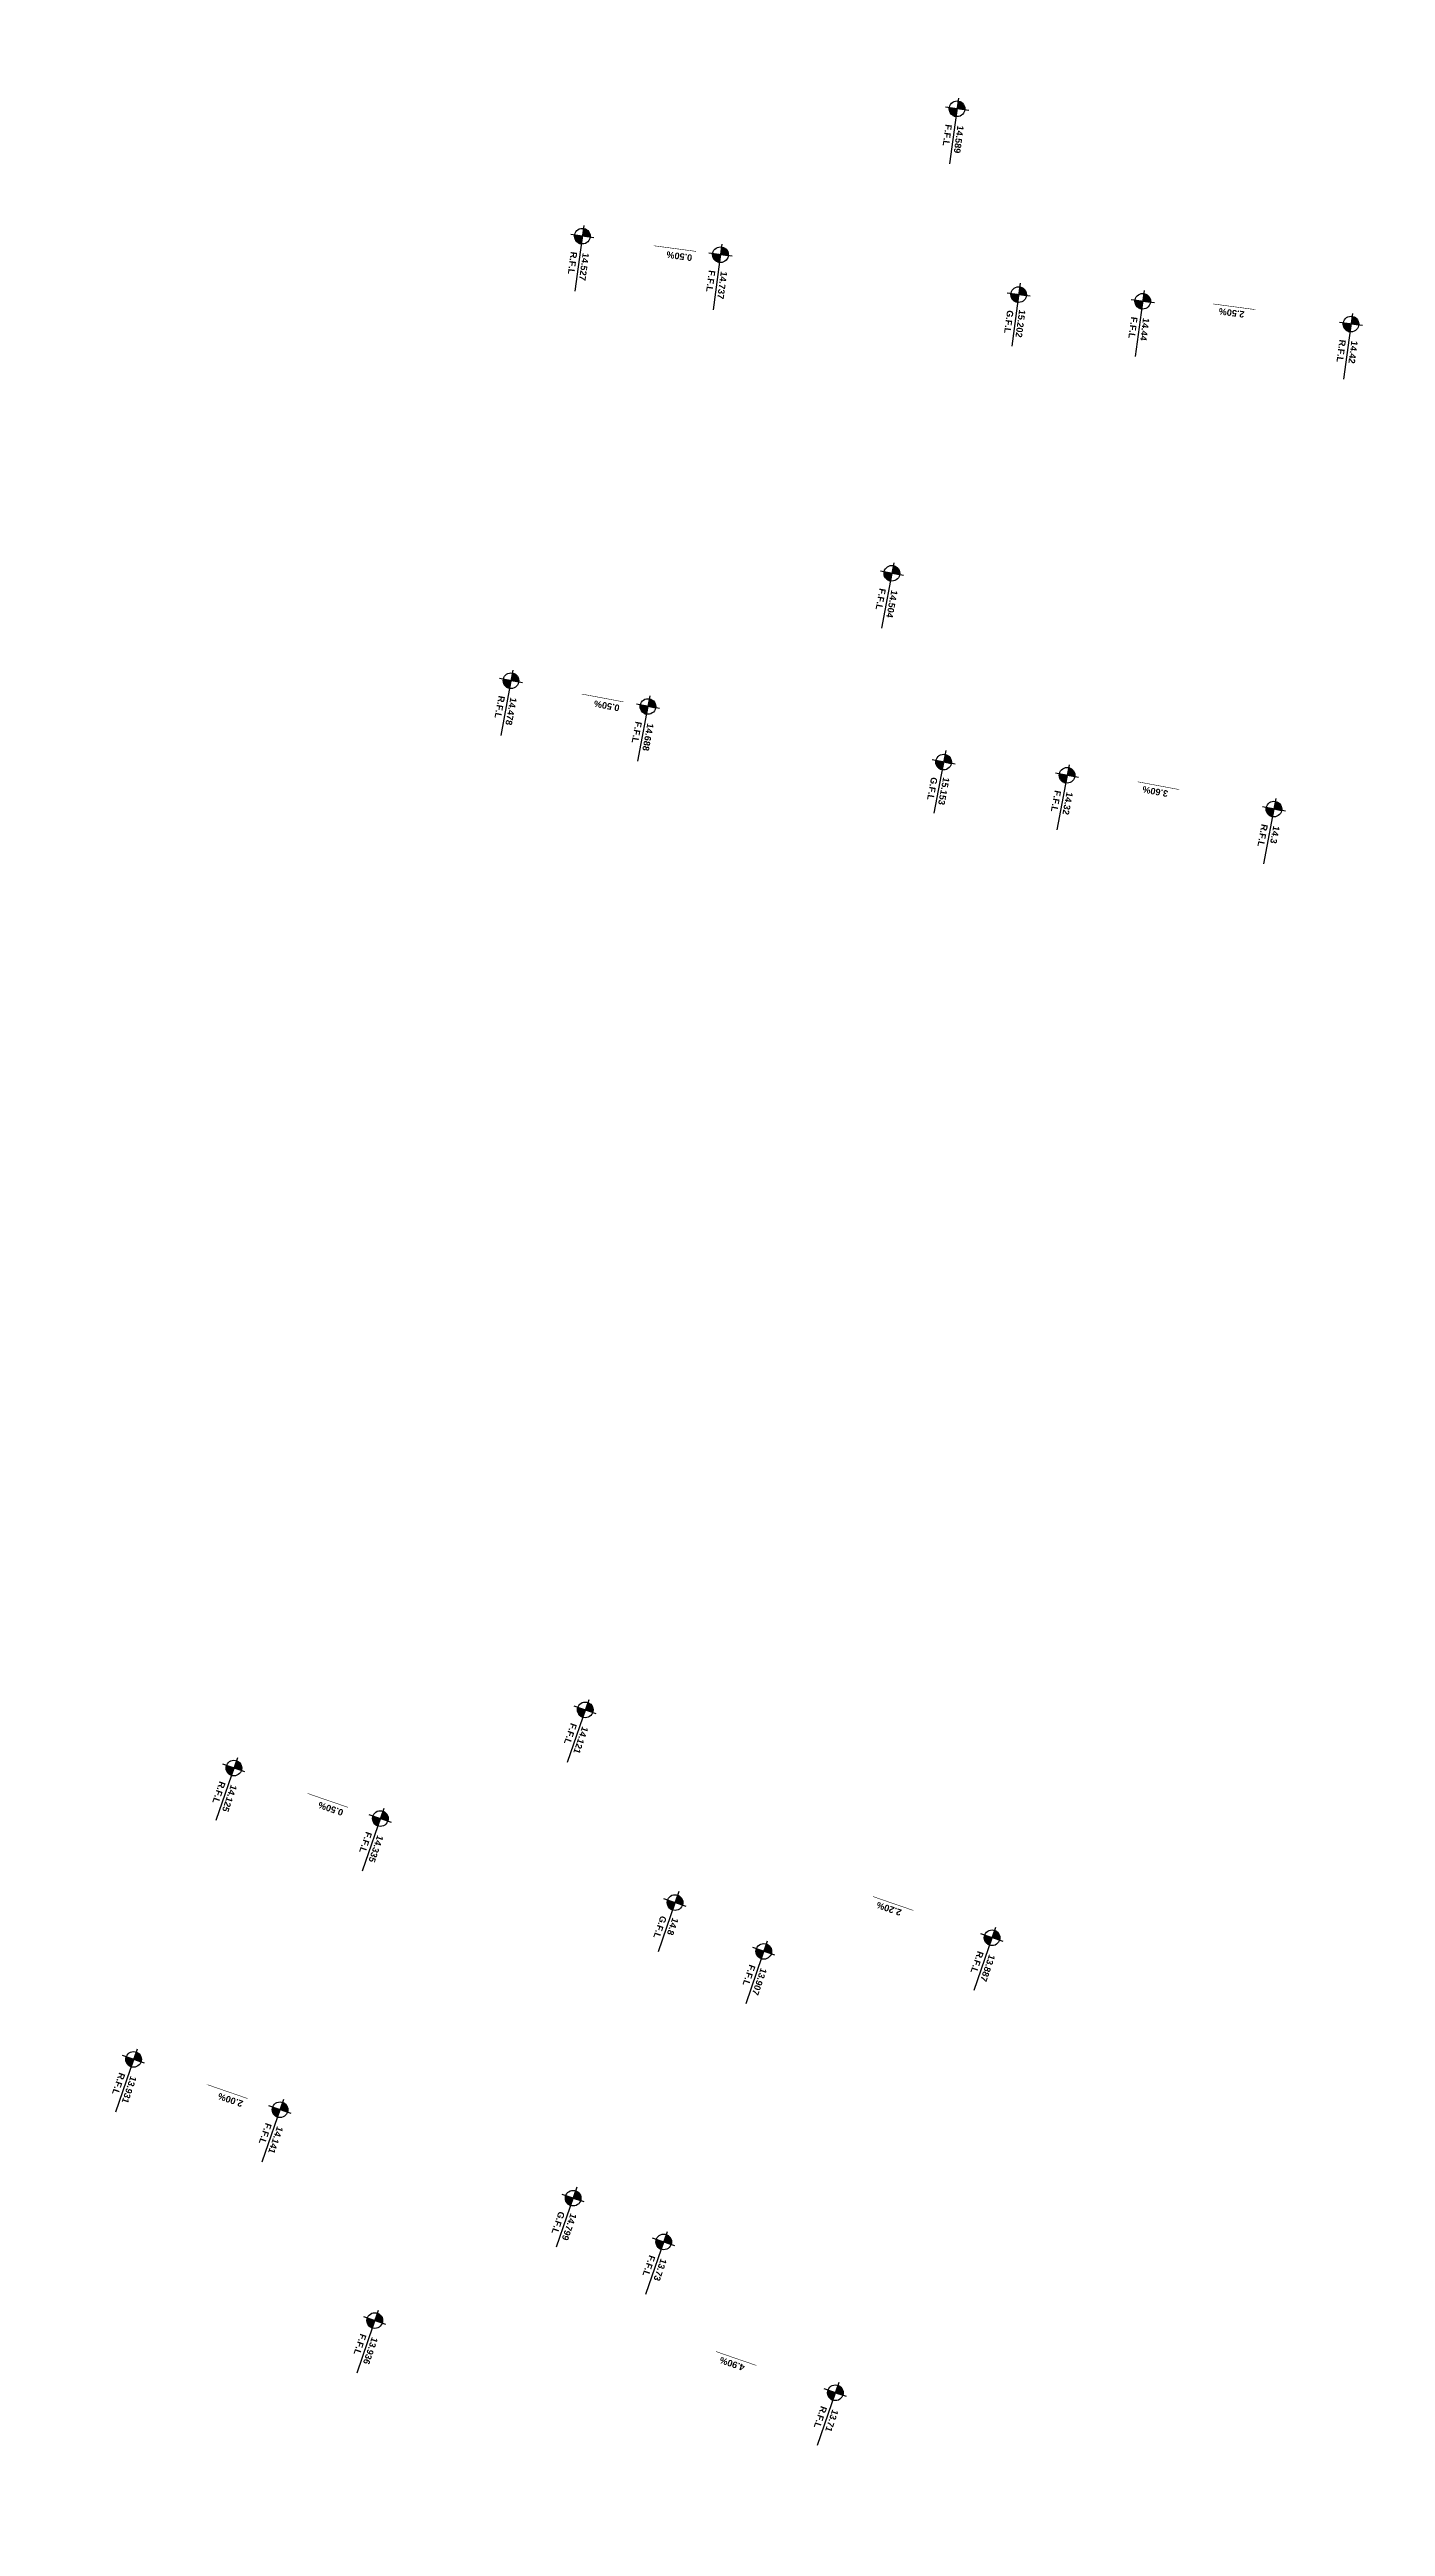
# Model space of a CAD drawing. Extents: x 406735 to 407516, y 2905844 to 2906372.
# Drawn here: x 407462.8 to 407514, y 2905843.6 to 2905938.7 of the extents above; entities that cross this region are included whole.
import ezdxf
from ezdxf.enums import TextEntityAlignment as Align

# ---------------------------------------------------------------- set-up
doc = ezdxf.new("R2010")
doc.units = 0
doc.layers.add('L-ANNO-TEXT', color=50, linetype='Continuous')
doc.styles.add('DIM-2_$0$DIM&GRADING 44$0$EN-SB', font='swissb.ttf')
pattern_1 = [(270, (-0.57348, 30.390276), (0.01875, -2e-18), [])]
pattern_2 = [(270, (-0.379531, 22.35), (0.01875, -2e-18), [])]
pattern_3 = [(270, (4e-10, 6.05), (0.01875, -2e-18), [])]
pattern_4 = [(270, (0.000103, 0.700835), (0.01875, -2e-18), [])]
pattern_5 = [(270, (0, 17.596942), (0.01875, -2e-18), [])]
pattern_6 = [(270, (-6.754531, 14.306078), (0.01875, -2e-18), [])]
pattern_7 = [(270, (-3.31968, 29.894354), (0.01875, -2e-18), [])]
pattern_8 = [(270, (0.026651, 21.780626), (0.01875, -2e-18), [])]
pattern_9 = [(270, (-1e-10, 6.205626), (0.01875, -2e-18), [])]
pattern_10 = [(270, (-1e-10, 0.259592), (0.01875, -2e-18), [])]
pattern_11 = [(270, (-0.635805, 17.94926), (0.01875, -2e-18), [])]
pattern_12 = [(270, (-6.5045, 12.280626), (0.01875, -2e-18), [])]
pattern_13 = [(270, (-0.57348, 30.390276), (0.01875, -2e-18), [])]
pattern_14 = [(270, (-0.380148, 22.35), (0.01875, -2e-18), [])]
pattern_15 = [(270, (-9e-06, 6.05), (0.01875, -2e-18), [])]
pattern_16 = [(270, (-0.000674, 0.701704), (0.01875, -2e-18), [])]
pattern_17 = [(270, (3.32916, 29.89706), (0.01875, -2e-18), [])]
pattern_18 = [(270, (6e-11, 21.780626), (0.01875, -2e-18), [])]
pattern_19 = [(270, (2e-10, 6.205626), (0.01875, -2e-18), [])]
pattern_20 = [(270, (0.005725, 0.261545), (0.01875, -2e-18), [])]
pattern_21 = [(270, (-0.455315, 17.94926), (0.01875, -2e-18), [])]
pattern_22 = [(270, (6.464685, 12.280626), (0.01875, -2e-18), [])]

# ---------------------------------------------------------------- blocks, each defined once
blk = doc.blocks.new('*U68')
h = blk.add_hatch()
h.set_pattern_fill('ANSI31', color=256, scale=0.15, angle=225, style=0)
h.set_pattern_definition(pattern_1)
edge = h.paths.add_edge_path()
edge.add_line((-0.873, 30.39), (-0.573, 30.39))
edge.add_line((-0.573, 30.39), (-0.573, 30.69))
edge.add_ellipse((-0.573, 30.39), major_axis=(-0.212, -0.212), ratio=1, start_angle=225, end_angle=315)
h = blk.add_hatch()
h.set_pattern_fill('ANSI31', color=256, scale=0.15, angle=225, style=0)
h.set_pattern_definition(pattern_1)
edge = h.paths.add_edge_path()
edge.add_ellipse((-0.573, 30.39), major_axis=(-0.212, -0.212), ratio=1, start_angle=45, end_angle=135)
edge.add_line((-0.273, 30.39), (-0.573, 30.39))
edge.add_line((-0.573, 30.39), (-0.573, 30.09))
h = blk.add_hatch()
h.set_pattern_fill('ANSI31', color=256, scale=0.15, angle=225, style=0)
h.set_pattern_definition(pattern_2)
edge = h.paths.add_edge_path()
edge.add_line((-0.68, 22.35), (-0.38, 22.35))
edge.add_line((-0.38, 22.35), (-0.38, 22.65))
edge.add_ellipse((-0.38, 22.35), major_axis=(-0.212, -0.212), ratio=1, start_angle=225, end_angle=315)
h = blk.add_hatch()
h.set_pattern_fill('ANSI31', color=256, scale=0.15, angle=225, style=0)
h.set_pattern_definition(pattern_2)
edge = h.paths.add_edge_path()
edge.add_ellipse((-0.38, 22.35), major_axis=(-0.212, -0.212), ratio=1, start_angle=45, end_angle=135)
edge.add_line((-0.08, 22.35), (-0.38, 22.35))
edge.add_line((-0.38, 22.35), (-0.38, 22.05))
h = blk.add_hatch()
h.set_pattern_fill('ANSI31', color=256, scale=0.15, angle=225, style=0)
h.set_pattern_definition(pattern_5)
edge = h.paths.add_edge_path()
edge.add_line((-0.3, 17.597), (0, 17.597))
edge.add_line((0, 17.597), (0, 17.897))
edge.add_ellipse((0, 17.597), major_axis=(-0.212, -0.212), ratio=1, start_angle=225, end_angle=315)
h = blk.add_hatch()
h.set_pattern_fill('ANSI31', color=256, scale=0.15, angle=225, style=0)
h.set_pattern_definition(pattern_5)
edge = h.paths.add_edge_path()
edge.add_ellipse((0, 17.597), major_axis=(-0.212, -0.212), ratio=1, start_angle=45, end_angle=135)
edge.add_line((0.3, 17.597), (0, 17.597))
edge.add_line((0, 17.597), (0, 17.297))
h = blk.add_hatch()
h.set_pattern_fill('ANSI31', color=256, scale=0.15, angle=225, style=0)
h.set_pattern_definition(pattern_6)
edge = h.paths.add_edge_path()
edge.add_line((-7.055, 14.306), (-6.755, 14.306))
edge.add_line((-6.755, 14.306), (-6.755, 14.606))
edge.add_ellipse((-6.755, 14.306), major_axis=(-0.212, -0.212), ratio=1, start_angle=225, end_angle=315)
h = blk.add_hatch()
h.set_pattern_fill('ANSI31', color=256, scale=0.15, angle=225, style=0)
h.set_pattern_definition(pattern_6)
edge = h.paths.add_edge_path()
edge.add_ellipse((-6.755, 14.306), major_axis=(-0.212, -0.212), ratio=1, start_angle=45, end_angle=135)
edge.add_line((-6.455, 14.306), (-6.755, 14.306))
edge.add_line((-6.755, 14.306), (-6.755, 14.006))
h = blk.add_hatch()
h.set_pattern_fill('ANSI31', color=256, scale=0.15, angle=225, style=0)
h.set_pattern_definition(pattern_3)
edge = h.paths.add_edge_path()
edge.add_line((-0.3, 6.05), (0, 6.05))
edge.add_line((0, 6.05), (0, 6.35))
edge.add_ellipse((0, 6.05), major_axis=(-0.212, -0.212), ratio=1, start_angle=225, end_angle=315)
h = blk.add_hatch()
h.set_pattern_fill('ANSI31', color=256, scale=0.15, angle=225, style=0)
h.set_pattern_definition(pattern_3)
edge = h.paths.add_edge_path()
edge.add_ellipse((0, 6.05), major_axis=(-0.212, -0.212), ratio=1, start_angle=45, end_angle=135)
edge.add_line((0.3, 6.05), (0, 6.05))
edge.add_line((0, 6.05), (0, 5.75))
h = blk.add_hatch()
h.set_pattern_fill('ANSI31', color=256, scale=0.15, angle=225, style=0)
h.set_pattern_definition(pattern_4)
edge = h.paths.add_edge_path()
edge.add_line((-0.3, 0.701), (0, 0.701))
edge.add_line((0, 0.701), (0, 1.001))
edge.add_ellipse((0, 0.701), major_axis=(-0.212, -0.212), ratio=1, start_angle=225, end_angle=315)
h = blk.add_hatch()
h.set_pattern_fill('ANSI31', color=256, scale=0.15, angle=225, style=0)
h.set_pattern_definition(pattern_4)
edge = h.paths.add_edge_path()
edge.add_ellipse((0, 0.701), major_axis=(-0.212, -0.212), ratio=1, start_angle=45, end_angle=135)
edge.add_line((0.3, 0.701), (0, 0.701))
edge.add_line((0, 0.701), (0, 0.401))
for p, q in [((-0.573, 30.84, 0), (-0.573, 29.94, 0)), ((-0.986, 30.39, 0), (1.562, 30.39, 0)), ((-0.792, 22.35, 0), (1.756, 22.35, 0)), ((-0.38, 22.8, 0), (-0.38, 21.9, 0)), ((-0.45, 17.597, 0), (1.995, 17.597, 0)), ((0, 18.047, 0), (0, 17.147, 0)), ((-7.167, 14.306, 0), (-4.619, 14.306, 0)), ((-6.755, 14.756, 0), (-6.755, 13.856, 0)), ((-0.413, 6.05, 0), (2.135, 6.05, 0)), ((0, 6.5, 0), (0, 5.6, 0)), ((0, 1.151, 0), (0, 0.251, 0)), ((-0.412, 0.701, 0), (2.135, 0.701, 0))]:
    blk.add_line(p, q)
at = {"elevation": 0}
for points in [[(-0.637, 25.054, 0.02, 0.02, 0), (-0.637, 26.341, 0.1, 0, 0), (-0.637, 26.725, 0, 0, 0)], [(0, 5.102, 0.02, 0.02, 0), (0, 3.815, 0.1, 0, 0), (0, 3.43, 0, 0, 0)]]:
    blk.add_lwpolyline(points, format="xyseb", dxfattribs=at)
for centre in [(-0.573, 30.39, 0), (-0.38, 22.35, 0), (0, 17.597, 0), (-6.755, 14.306, 0), (0, 6.05, 0), (0, 0.701, 0)]:
    blk.add_circle(centre, 0.3)
at = {"layer": 'L-ANNO-TEXT', "char_height": 0.25, "attachment_point": 1, "style": 'DIM-2_$0$DIM&GRADING 44$0$EN-SB'}
for s, insert in [('R.F.L', (0.065, 30.279)), ('F.F.L', (0.259, 22.239)), ('G.F.L', (0.639, 17.486)), ('F.F.L', (-6.116, 14.195)), ('F.F.L', (0.639, 5.939)), ('R.F.L', (0.639, 0.59))]:
    blk.add_mtext_dynamic_manual_height_columns(s, width=0.67373, gutter_width=12.5, heights=[0], dxfattribs=dict(at, insert=insert))
at = {"layer": 'L-ANNO-TEXT', "style": 'DIM-2_$0$DIM&GRADING 44$0$EN-SB'}
for tag, p in [('L7', (0.049, 30.487, 0)), ('L6', (0.243, 22.447, 0)), ('SIDE-L', (-6.132, 14.403, 0)), ('L2', (0.622, 6.147, 0)), ('L1', (0.622, 0.798, 0))]:
    blk.add_attdef(tag, p, '', height=0.25, rotation=360, dxfattribs=at)
for tag, p in [('L5', (-0.518, 25.294, 0)), ('L3', (0.142, 3.996, 0))]:
    blk.add_attdef(tag, text='', height=0.25, rotation=270, dxfattribs=at).set_placement(p, align=Align.RIGHT)
at = {"layer": 'L-ANNO-TEXT', "style": 'DIM-2_$0$DIM&GRADING 44$0$EN-SB', "flags": 8}
blk.add_attdef('L4', (0.561, 17.689, 0), '', height=0.25, rotation=0, dxfattribs=at)
blk = doc.blocks.new('*U67')
h = blk.add_hatch()
h.set_pattern_fill('ANSI31', color=256, scale=0.15, angle=225, style=0)
h.set_pattern_definition(pattern_7)
edge = h.paths.add_edge_path()
edge.add_line((-3.62, 29.894), (-3.32, 29.894))
edge.add_line((-3.32, 29.894), (-3.32, 30.194))
edge.add_ellipse((-3.32, 29.894), major_axis=(-0.212, -0.212), ratio=1, start_angle=225, end_angle=315)
h = blk.add_hatch()
h.set_pattern_fill('ANSI31', color=256, scale=0.15, angle=225, style=0)
h.set_pattern_definition(pattern_7)
edge = h.paths.add_edge_path()
edge.add_ellipse((-3.32, 29.894), major_axis=(-0.212, -0.212), ratio=1, start_angle=45, end_angle=135)
edge.add_line((-3.02, 29.894), (-3.32, 29.894))
edge.add_line((-3.32, 29.894), (-3.32, 29.594))
h = blk.add_hatch()
h.set_pattern_fill('ANSI31', color=256, scale=0.15, angle=225, style=0)
h.set_pattern_definition(pattern_8)
edge = h.paths.add_edge_path()
edge.add_line((-0.273, 21.781), (0.027, 21.781))
edge.add_line((0.027, 21.781), (0.027, 22.081))
edge.add_ellipse((0.027, 21.781), major_axis=(-0.212, -0.212), ratio=1, start_angle=225, end_angle=315)
h = blk.add_hatch()
h.set_pattern_fill('ANSI31', color=256, scale=0.15, angle=225, style=0)
h.set_pattern_definition(pattern_8)
edge = h.paths.add_edge_path()
edge.add_ellipse((0.027, 21.781), major_axis=(-0.212, -0.212), ratio=1, start_angle=45, end_angle=135)
edge.add_line((0.327, 21.781), (0.027, 21.781))
edge.add_line((0.027, 21.781), (0.027, 21.481))
h = blk.add_hatch()
h.set_pattern_fill('ANSI31', color=256, scale=0.15, angle=225, style=0)
h.set_pattern_definition(pattern_11)
edge = h.paths.add_edge_path()
edge.add_line((-0.936, 17.949), (-0.636, 17.949))
edge.add_line((-0.636, 17.949), (-0.636, 18.249))
edge.add_ellipse((-0.636, 17.949), major_axis=(-0.212, -0.212), ratio=1, start_angle=225, end_angle=315)
h = blk.add_hatch()
h.set_pattern_fill('ANSI31', color=256, scale=0.15, angle=225, style=0)
h.set_pattern_definition(pattern_11)
edge = h.paths.add_edge_path()
edge.add_ellipse((-0.636, 17.949), major_axis=(-0.212, -0.212), ratio=1, start_angle=45, end_angle=135)
edge.add_line((-0.336, 17.949), (-0.636, 17.949))
edge.add_line((-0.636, 17.949), (-0.636, 17.649))
h = blk.add_hatch()
h.set_pattern_fill('ANSI31', color=256, scale=0.15, angle=225, style=0)
h.set_pattern_definition(pattern_12)
edge = h.paths.add_edge_path()
edge.add_line((-6.805, 12.281), (-6.505, 12.281))
edge.add_line((-6.505, 12.281), (-6.505, 12.581))
edge.add_ellipse((-6.505, 12.281), major_axis=(-0.212, -0.212), ratio=1, start_angle=225, end_angle=315)
h = blk.add_hatch()
h.set_pattern_fill('ANSI31', color=256, scale=0.15, angle=225, style=0)
h.set_pattern_definition(pattern_12)
edge = h.paths.add_edge_path()
edge.add_ellipse((-6.505, 12.281), major_axis=(-0.212, -0.212), ratio=1, start_angle=45, end_angle=135)
edge.add_line((-6.205, 12.281), (-6.505, 12.281))
edge.add_line((-6.505, 12.281), (-6.505, 11.981))
h = blk.add_hatch()
h.set_pattern_fill('ANSI31', color=256, scale=0.15, angle=225, style=0)
h.set_pattern_definition(pattern_9)
edge = h.paths.add_edge_path()
edge.add_line((-0.3, 6.206), (0, 6.206))
edge.add_line((0, 6.206), (0, 6.506))
edge.add_ellipse((0, 6.206), major_axis=(-0.212, -0.212), ratio=1, start_angle=225, end_angle=315)
h = blk.add_hatch()
h.set_pattern_fill('ANSI31', color=256, scale=0.15, angle=225, style=0)
h.set_pattern_definition(pattern_9)
edge = h.paths.add_edge_path()
edge.add_ellipse((0, 6.206), major_axis=(-0.212, -0.212), ratio=1, start_angle=45, end_angle=135)
edge.add_line((0.3, 6.206), (0, 6.206))
edge.add_line((0, 6.206), (0, 5.906))
h = blk.add_hatch()
h.set_pattern_fill('ANSI31', color=256, scale=0.15, angle=225, style=0)
h.set_pattern_definition(pattern_10)
edge = h.paths.add_edge_path()
edge.add_line((-0.3, 0.26), (0, 0.26))
edge.add_line((0, 0.26), (0, 0.56))
edge.add_ellipse((0, 0.26), major_axis=(-0.212, -0.212), ratio=1, start_angle=225, end_angle=315)
h = blk.add_hatch()
h.set_pattern_fill('ANSI31', color=256, scale=0.15, angle=225, style=0)
h.set_pattern_definition(pattern_10)
edge = h.paths.add_edge_path()
edge.add_ellipse((0, 0.26), major_axis=(-0.212, -0.212), ratio=1, start_angle=45, end_angle=135)
edge.add_line((0.3, 0.26), (0, 0.26))
edge.add_line((0, 0.26), (0, -0.04))
for p, q in [((-3.732, 29.894, 0), (-1.185, 29.894, 0)), ((-3.32, 30.344, 0), (-3.32, 29.444, 0)), ((0.027, 22.231, 0), (0.027, 21.331, 0)), ((-0.386, 21.781, 0), (2.162, 21.781, 0)), ((-0.636, 18.399, 0), (-0.636, 17.499, 0)), ((-1.086, 17.949, 0), (1.359, 17.949, 0)), ((-6.505, 12.731, 0), (-6.505, 11.831, 0)), ((-6.917, 12.281, 0), (-4.369, 12.281, 0)), ((0, 6.656, 0), (0, 5.756, 0)), ((-0.413, 6.206, 0), (2.135, 6.206, 0)), ((-0.413, 0.26, 0), (2.135, 0.26, 0)), ((0, 0.71, 0), (0, -0.19, 0))]:
    blk.add_line(p, q)
at = {"elevation": 0}
for points in [[(-3.328, 25.054, 0.02, 0.02, 0), (-3.328, 26.341, 0.1, 0, 0), (-3.328, 26.725, 0, 0, 0)], [(0, 4.893, 0.02, 0.02, 0), (0, 3.606, 0.1, 0, 0), (0, 3.222, 0, 0, 0)]]:
    blk.add_lwpolyline(points, format="xyseb", dxfattribs=at)
for centre in [(-3.32, 29.894, 0), (0.027, 21.781, 0), (-0.636, 17.949, 0), (-6.505, 12.281, 0), (0, 6.206, 0), (0, 0.26, 0)]:
    blk.add_circle(centre, 0.3)
at = {"layer": 'L-ANNO-TEXT', "char_height": 0.25, "attachment_point": 1, "style": 'DIM-2_$0$DIM&GRADING 44$0$EN-SB'}
for s, insert in [('R.F.L', (-2.681, 29.783)), ('F.F.L', (0.665, 21.67)), ('G.F.L', (0.003, 17.838)), ('F.F.L', (-5.866, 12.17)), ('F.F.L', (0.639, 6.095)), ('R.F.L', (0.639, 0.149))]:
    blk.add_mtext_dynamic_manual_height_columns(s, width=0.67373, gutter_width=12.5, heights=[0], dxfattribs=dict(at, insert=insert))
at = {"layer": 'L-ANNO-TEXT', "style": 'DIM-2_$0$DIM&GRADING 44$0$EN-SB'}
for tag, p in [('L7', (-2.697, 29.991, 0)), ('L6', (0.649, 21.878, 0)), ('SIDE-L', (-5.882, 12.378, 0)), ('L2', (0.622, 6.303, 0)), ('L1', (0.622, 0.357, 0))]:
    blk.add_attdef(tag, p, '', height=0.25, rotation=360, dxfattribs=at)
for tag, p in [('L5', (-3.209, 25.294, 0)), ('L3', (0.142, 3.788, 0))]:
    blk.add_attdef(tag, text='', height=0.25, rotation=270, dxfattribs=at).set_placement(p, align=Align.RIGHT)
at = {"layer": 'L-ANNO-TEXT', "style": 'DIM-2_$0$DIM&GRADING 44$0$EN-SB', "flags": 8}
blk.add_attdef('L4', (-0.075, 18.042, 0), '', height=0.25, rotation=0, dxfattribs=at)
blk = doc.blocks.new('*U61')
h = blk.add_hatch()
h.set_pattern_fill('ANSI31', color=256, scale=0.15, angle=225, style=0)
h.set_pattern_definition(pattern_13)
edge = h.paths.add_edge_path()
edge.add_line((-0.873, 30.39), (-0.573, 30.39))
edge.add_line((-0.573, 30.39), (-0.573, 30.69))
edge.add_ellipse((-0.573, 30.39), major_axis=(-0.212, -0.212), ratio=1, start_angle=225, end_angle=315)
h = blk.add_hatch()
h.set_pattern_fill('ANSI31', color=256, scale=0.15, angle=225, style=0)
h.set_pattern_definition(pattern_13)
edge = h.paths.add_edge_path()
edge.add_ellipse((-0.573, 30.39), major_axis=(-0.212, -0.212), ratio=1, start_angle=45, end_angle=135)
edge.add_line((-0.273, 30.39), (-0.573, 30.39))
edge.add_line((-0.573, 30.39), (-0.573, 30.09))
h = blk.add_hatch()
h.set_pattern_fill('ANSI31', color=256, scale=0.15, angle=225, style=0)
h.set_pattern_definition(pattern_14)
edge = h.paths.add_edge_path()
edge.add_line((-0.68, 22.35), (-0.38, 22.35))
edge.add_line((-0.38, 22.35), (-0.38, 22.65))
edge.add_ellipse((-0.38, 22.35), major_axis=(-0.212, -0.212), ratio=1, start_angle=225, end_angle=315)
h = blk.add_hatch()
h.set_pattern_fill('ANSI31', color=256, scale=0.15, angle=225, style=0)
h.set_pattern_definition(pattern_14)
edge = h.paths.add_edge_path()
edge.add_ellipse((-0.38, 22.35), major_axis=(-0.212, -0.212), ratio=1, start_angle=45, end_angle=135)
edge.add_line((-0.08, 22.35), (-0.38, 22.35))
edge.add_line((-0.38, 22.35), (-0.38, 22.05))
h = blk.add_hatch()
h.set_pattern_fill('ANSI31', color=256, scale=0.15, angle=225, style=0)
h.set_pattern_definition(pattern_5)
edge = h.paths.add_edge_path()
edge.add_line((-0.3, 17.597), (0, 17.597))
edge.add_line((0, 17.597), (0, 17.897))
edge.add_ellipse((0, 17.597), major_axis=(-0.212, -0.212), ratio=1, start_angle=225, end_angle=315)
h = blk.add_hatch()
h.set_pattern_fill('ANSI31', color=256, scale=0.15, angle=225, style=0)
h.set_pattern_definition(pattern_5)
edge = h.paths.add_edge_path()
edge.add_ellipse((0, 17.597), major_axis=(-0.212, -0.212), ratio=1, start_angle=45, end_angle=135)
edge.add_line((0.3, 17.597), (0, 17.597))
edge.add_line((0, 17.597), (0, 17.297))
h = blk.add_hatch()
h.set_pattern_fill('ANSI31', color=256, scale=0.15, angle=225, style=0)
h.set_pattern_definition(pattern_6)
edge = h.paths.add_edge_path()
edge.add_line((-7.055, 14.306), (-6.755, 14.306))
edge.add_line((-6.755, 14.306), (-6.755, 14.606))
edge.add_ellipse((-6.755, 14.306), major_axis=(-0.212, -0.212), ratio=1, start_angle=225, end_angle=315)
h = blk.add_hatch()
h.set_pattern_fill('ANSI31', color=256, scale=0.15, angle=225, style=0)
h.set_pattern_definition(pattern_6)
edge = h.paths.add_edge_path()
edge.add_ellipse((-6.755, 14.306), major_axis=(-0.212, -0.212), ratio=1, start_angle=45, end_angle=135)
edge.add_line((-6.455, 14.306), (-6.755, 14.306))
edge.add_line((-6.755, 14.306), (-6.755, 14.006))
h = blk.add_hatch()
h.set_pattern_fill('ANSI31', color=256, scale=0.15, angle=225, style=0)
h.set_pattern_definition(pattern_15)
edge = h.paths.add_edge_path()
edge.add_line((-0.3, 6.05), (0, 6.05))
edge.add_line((0, 6.05), (0, 6.35))
edge.add_ellipse((0, 6.05), major_axis=(-0.212, -0.212), ratio=1, start_angle=225, end_angle=315)
h = blk.add_hatch()
h.set_pattern_fill('ANSI31', color=256, scale=0.15, angle=225, style=0)
h.set_pattern_definition(pattern_15)
edge = h.paths.add_edge_path()
edge.add_ellipse((0, 6.05), major_axis=(-0.212, -0.212), ratio=1, start_angle=45, end_angle=135)
edge.add_line((0.3, 6.05), (0, 6.05))
edge.add_line((0, 6.05), (0, 5.75))
h = blk.add_hatch()
h.set_pattern_fill('ANSI31', color=256, scale=0.15, angle=225, style=0)
h.set_pattern_definition(pattern_16)
edge = h.paths.add_edge_path()
edge.add_line((-0.301, 0.702), (-0.001, 0.702))
edge.add_line((-0.001, 0.702), (-0.001, 1.002))
edge.add_ellipse((-0.001, 0.702), major_axis=(-0.212, -0.212), ratio=1, start_angle=225, end_angle=315)
h = blk.add_hatch()
h.set_pattern_fill('ANSI31', color=256, scale=0.15, angle=225, style=0)
h.set_pattern_definition(pattern_16)
edge = h.paths.add_edge_path()
edge.add_ellipse((-0.001, 0.702), major_axis=(-0.212, -0.212), ratio=1, start_angle=45, end_angle=135)
edge.add_line((0.299, 0.702), (-0.001, 0.702))
edge.add_line((-0.001, 0.702), (-0.001, 0.402))
for p, q in [((-0.573, 30.84, 0), (-0.573, 29.94, 0)), ((-0.986, 30.39, 0), (1.562, 30.39, 0)), ((-0.793, 22.35, 0), (1.755, 22.35, 0)), ((-0.38, 22.8, 0), (-0.38, 21.9, 0)), ((-0.45, 17.597, 0), (1.995, 17.597, 0)), ((0, 18.047, 0), (0, 17.147, 0)), ((-7.167, 14.306, 0), (-4.619, 14.306, 0)), ((-6.755, 14.756, 0), (-6.755, 13.856, 0)), ((-0.413, 6.05, 0), (2.135, 6.05, 0)), ((0, 6.5, 0), (0, 5.6, 0)), ((-0.001, 1.152, 0), (-0.001, 0.252, 0)), ((-0.413, 0.702, 0), (2.134, 0.702, 0))]:
    blk.add_line(p, q)
at = {"elevation": 0}
for points in [[(-0.637, 25.054, 0.02, 0.02, 0), (-0.637, 26.341, 0.1, 0, 0), (-0.637, 26.725, 0, 0, 0)], [(0, 5.102, 0.02, 0.02, 0), (0, 3.815, 0.1, 0, 0), (0, 3.43, 0, 0, 0)]]:
    blk.add_lwpolyline(points, format="xyseb", dxfattribs=at)
for centre in [(-0.573, 30.39, 0), (-0.38, 22.35, 0), (0, 17.597, 0), (-6.755, 14.306, 0), (0, 6.05, 0), (-0.001, 0.702, 0)]:
    blk.add_circle(centre, 0.3)
at = {"layer": 'L-ANNO-TEXT', "char_height": 0.25, "attachment_point": 1, "style": 'DIM-2_$0$DIM&GRADING 44$0$EN-SB'}
for s, insert in [('R.F.L', (0.065, 30.279)), ('F.F.L', (0.259, 22.239)), ('G.F.L', (0.639, 17.486)), ('F.F.L', (-6.116, 14.195)), ('F.F.L', (0.639, 5.939)), ('R.F.L', (0.638, 0.591))]:
    blk.add_mtext_dynamic_manual_height_columns(s, width=0.67373, gutter_width=12.5, heights=[0], dxfattribs=dict(at, insert=insert))
at = {"layer": 'L-ANNO-TEXT', "style": 'DIM-2_$0$DIM&GRADING 44$0$EN-SB'}
for tag, p in [('L7', (0.049, 30.487, 0)), ('L6', (0.242, 22.447, 0)), ('SIDE-L', (-6.132, 14.403, 0)), ('L2', (0.622, 6.147, 0)), ('L1', (0.622, 0.799, 0))]:
    blk.add_attdef(tag, p, '', height=0.25, rotation=360, dxfattribs=at)
for tag, p in [('L5', (-0.518, 25.294, 0)), ('L3', (0.142, 3.996, 0))]:
    blk.add_attdef(tag, text='', height=0.25, rotation=270, dxfattribs=at).set_placement(p, align=Align.RIGHT)
at = {"layer": 'L-ANNO-TEXT', "style": 'DIM-2_$0$DIM&GRADING 44$0$EN-SB', "flags": 8}
blk.add_attdef('L4', (0.561, 17.689, 0), '', height=0.25, rotation=0, dxfattribs=at)
blk = doc.blocks.new('*U60')
h = blk.add_hatch()
h.set_pattern_fill('ANSI31', color=256, scale=0.15, angle=225, style=0)
h.set_pattern_definition(pattern_17)
edge = h.paths.add_edge_path()
edge.add_line((3.029, 29.897), (3.329, 29.897))
edge.add_line((3.329, 29.897), (3.329, 30.197))
edge.add_ellipse((3.329, 29.897), major_axis=(-0.212, -0.212), ratio=1, start_angle=225, end_angle=315)
h = blk.add_hatch()
h.set_pattern_fill('ANSI31', color=256, scale=0.15, angle=225, style=0)
h.set_pattern_definition(pattern_17)
edge = h.paths.add_edge_path()
edge.add_ellipse((3.329, 29.897), major_axis=(-0.212, -0.212), ratio=1, start_angle=45, end_angle=135)
edge.add_line((3.629, 29.897), (3.329, 29.897))
edge.add_line((3.329, 29.897), (3.329, 29.597))
h = blk.add_hatch()
h.set_pattern_fill('ANSI31', color=256, scale=0.15, angle=225, style=0)
h.set_pattern_definition(pattern_18)
edge = h.paths.add_edge_path()
edge.add_line((-0.3, 21.781), (0, 21.781))
edge.add_line((0, 21.781), (0, 22.081))
edge.add_ellipse((0, 21.781), major_axis=(-0.212, -0.212), ratio=1, start_angle=225, end_angle=315)
h = blk.add_hatch()
h.set_pattern_fill('ANSI31', color=256, scale=0.15, angle=225, style=0)
h.set_pattern_definition(pattern_18)
edge = h.paths.add_edge_path()
edge.add_ellipse((0, 21.781), major_axis=(-0.212, -0.212), ratio=1, start_angle=45, end_angle=135)
edge.add_line((0.3, 21.781), (0, 21.781))
edge.add_line((0, 21.781), (0, 21.481))
h = blk.add_hatch()
h.set_pattern_fill('ANSI31', color=256, scale=0.15, angle=225, style=0)
h.set_pattern_definition(pattern_21)
edge = h.paths.add_edge_path()
edge.add_line((-0.755, 17.949), (-0.455, 17.949))
edge.add_line((-0.455, 17.949), (-0.455, 18.249))
edge.add_ellipse((-0.455, 17.949), major_axis=(-0.212, -0.212), ratio=1, start_angle=225, end_angle=315)
h = blk.add_hatch()
h.set_pattern_fill('ANSI31', color=256, scale=0.15, angle=225, style=0)
h.set_pattern_definition(pattern_21)
edge = h.paths.add_edge_path()
edge.add_ellipse((-0.455, 17.949), major_axis=(-0.212, -0.212), ratio=1, start_angle=45, end_angle=135)
edge.add_line((-0.155, 17.949), (-0.455, 17.949))
edge.add_line((-0.455, 17.949), (-0.455, 17.649))
h = blk.add_hatch()
h.set_pattern_fill('ANSI31', color=256, scale=0.15, angle=225, style=0)
h.set_pattern_definition(pattern_22)
edge = h.paths.add_edge_path()
edge.add_line((6.165, 12.281), (6.465, 12.281))
edge.add_line((6.465, 12.281), (6.465, 12.581))
edge.add_ellipse((6.465, 12.281), major_axis=(-0.212, -0.212), ratio=1, start_angle=225, end_angle=315)
h = blk.add_hatch()
h.set_pattern_fill('ANSI31', color=256, scale=0.15, angle=225, style=0)
h.set_pattern_definition(pattern_22)
edge = h.paths.add_edge_path()
edge.add_ellipse((6.465, 12.281), major_axis=(-0.212, -0.212), ratio=1, start_angle=45, end_angle=135)
edge.add_line((6.765, 12.281), (6.465, 12.281))
edge.add_line((6.465, 12.281), (6.465, 11.981))
h = blk.add_hatch()
h.set_pattern_fill('ANSI31', color=256, scale=0.15, angle=225, style=0)
h.set_pattern_definition(pattern_19)
edge = h.paths.add_edge_path()
edge.add_line((-0.3, 6.206), (0, 6.206))
edge.add_line((0, 6.206), (0, 6.506))
edge.add_ellipse((0, 6.206), major_axis=(-0.212, -0.212), ratio=1, start_angle=225, end_angle=315)
h = blk.add_hatch()
h.set_pattern_fill('ANSI31', color=256, scale=0.15, angle=225, style=0)
h.set_pattern_definition(pattern_19)
edge = h.paths.add_edge_path()
edge.add_ellipse((0, 6.206), major_axis=(-0.212, -0.212), ratio=1, start_angle=45, end_angle=135)
edge.add_line((0.3, 6.206), (0, 6.206))
edge.add_line((0, 6.206), (0, 5.906))
h = blk.add_hatch()
h.set_pattern_fill('ANSI31', color=256, scale=0.15, angle=225, style=0)
h.set_pattern_definition(pattern_20)
edge = h.paths.add_edge_path()
edge.add_line((-0.294, 0.262), (0.006, 0.262))
edge.add_line((0.006, 0.262), (0.006, 0.562))
edge.add_ellipse((0.006, 0.262), major_axis=(-0.212, -0.212), ratio=1, start_angle=225, end_angle=315)
h = blk.add_hatch()
h.set_pattern_fill('ANSI31', color=256, scale=0.15, angle=225, style=0)
h.set_pattern_definition(pattern_20)
edge = h.paths.add_edge_path()
edge.add_ellipse((0.006, 0.262), major_axis=(-0.212, -0.212), ratio=1, start_angle=45, end_angle=135)
edge.add_line((0.306, 0.262), (0.006, 0.262))
edge.add_line((0.006, 0.262), (0.006, -0.038))
for p, q in [((2.917, 29.897, 0), (5.464, 29.897, 0)), ((3.329, 30.347, 0), (3.329, 29.447, 0)), ((0, 22.231, 0), (0, 21.331, 0)), ((-0.413, 21.781, 0), (2.135, 21.781, 0)), ((-0.455, 18.399, 0), (-0.455, 17.499, 0)), ((-0.905, 17.949, 0), (1.539, 17.949, 0)), ((6.465, 12.731, 0), (6.465, 11.831, 0)), ((6.052, 12.281, 0), (8.6, 12.281, 0)), ((0, 6.656, 0), (0, 5.756, 0)), ((-0.413, 6.206, 0), (2.135, 6.206, 0)), ((-0.407, 0.262, 0), (2.141, 0.262, 0)), ((0.006, 0.712, 0), (0.006, -0.188, 0))]:
    blk.add_line(p, q)
at = {"elevation": 0}
for points in [[(3.325, 25.054, 0.02, 0.02, 0), (3.325, 26.341, 0.1, 0, 0), (3.325, 26.725, 0, 0, 0)], [(0, 4.893, 0.02, 0.02, 0), (0, 3.606, 0.1, 0, 0), (0, 3.222, 0, 0, 0)]]:
    blk.add_lwpolyline(points, format="xyseb", dxfattribs=at)
for centre in [(3.329, 29.897, 0), (0, 21.781, 0), (-0.455, 17.949, 0), (6.465, 12.281, 0), (0, 6.206, 0), (0.006, 0.262, 0)]:
    blk.add_circle(centre, 0.3)
at = {"layer": 'L-ANNO-TEXT', "char_height": 0.25, "attachment_point": 1, "style": 'DIM-2_$0$DIM&GRADING 44$0$EN-SB'}
for s, insert in [('R.F.L', (3.968, 29.786)), ('F.F.L', (0.639, 21.67)), ('G.F.L', (0.183, 17.838)), ('F.F.L', (7.103, 12.17)), ('F.F.L', (0.639, 6.095)), ('R.F.L', (0.644, 0.151))]:
    blk.add_mtext_dynamic_manual_height_columns(s, width=0.67373, gutter_width=12.5, heights=[0], dxfattribs=dict(at, insert=insert))
at = {"layer": 'L-ANNO-TEXT', "style": 'DIM-2_$0$DIM&GRADING 44$0$EN-SB'}
for tag, p in [('L7', (3.951, 29.994, 0)), ('L6', (0.622, 21.878, 0)), ('SIDE-L', (7.087, 12.378, 0)), ('L2', (0.622, 6.303, 0)), ('L1', (0.628, 0.359, 0))]:
    blk.add_attdef(tag, p, '', height=0.25, rotation=360, dxfattribs=at)
for tag, p in [('L5', (3.445, 25.294, 0)), ('L3', (0.142, 3.788, 0))]:
    blk.add_attdef(tag, text='', height=0.25, rotation=270, dxfattribs=at).set_placement(p, align=Align.RIGHT)
at = {"layer": 'L-ANNO-TEXT', "style": 'DIM-2_$0$DIM&GRADING 44$0$EN-SB', "flags": 8}
blk.add_attdef('L4', (0.106, 18.042, 0), '', height=0.25, rotation=0, dxfattribs=at)

msp = doc.modelspace()

# ---------------------------------------------------------------- block references
ref = msp.add_blockref('*U68', (407482.515, 2905931.645, 0), dxfattribs=dict(rotation=262.3675000915697))
ref.add_attrib('SIDE-L', '14.589', (407497.605, 2905935.81, 0), dxfattribs={"layer": 'L-ANNO-TEXT', "height": 0.25, "rotation": 262.3675, "style": 'DIM-2_$0$DIM&GRADING 44$0$EN-SB'})
ref.add_attrib('L5', '2.50%', dxfattribs={"layer": 'L-ANNO-TEXT', "height": 0.25, "rotation": 172.3675, "style": 'DIM-2_$0$DIM&GRADING 44$0$EN-SB', "flags": 8}).set_placement((407507.654, 2905928.798, 0), align=Align.RIGHT)
ref.add_attrib('L1', '14.527', (407483.224, 2905930.922, 0), dxfattribs={"layer": 'L-ANNO-TEXT', "height": 0.25, "rotation": 262.3675, "style": 'DIM-2_$0$DIM&GRADING 44$0$EN-SB'})
ref.add_attrib('L2', '14.737', (407488.525, 2905930.211, 0), dxfattribs={"layer": 'L-ANNO-TEXT', "height": 0.25, "rotation": 262.3675, "style": 'DIM-2_$0$DIM&GRADING 44$0$EN-SB'})
ref.add_attrib('L4', '15.202', (407499.974, 2905928.739, 0), dxfattribs={"layer": 'L-ANNO-TEXT', "height": 0.25, "rotation": 262.3675, "style": 'DIM-2_$0$DIM&GRADING 44$0$EN-SB'})
ref.add_attrib('L3', '0.50%', dxfattribs={"layer": 'L-ANNO-TEXT', "height": 0.25, "rotation": 172.3675, "style": 'DIM-2_$0$DIM&GRADING 44$0$EN-SB'}).set_placement((407486.457, 2905930.973, 0), align=Align.RIGHT)
ref.add_attrib('L6', '14.44', (407504.731, 2905928.423, 0), dxfattribs={"layer": 'L-ANNO-TEXT', "height": 0.25, "rotation": 262.3675, "style": 'DIM-2_$0$DIM&GRADING 44$0$EN-SB'})
ref.add_attrib('L7', '14.42', (407512.726, 2905927.547, 0), dxfattribs={"layer": 'L-ANNO-TEXT', "height": 0.25, "rotation": 262.3675, "style": 'DIM-2_$0$DIM&GRADING 44$0$EN-SB'})
ref = msp.add_blockref('*U61', (407479.781, 2905914.619, 0), dxfattribs=dict(rotation=259.3420989343244))
ref.add_attrib('SIDE-L', '14.504', (407495.07, 2905917.982, 0), dxfattribs={"layer": 'L-ANNO-TEXT', "height": 0.25, "rotation": 259.3421, "style": 'DIM-2_$0$DIM&GRADING 44$0$EN-SB'})
ref.add_attrib('L5', '3.60%', dxfattribs={"layer": 'L-ANNO-TEXT', "height": 0.25, "rotation": 169.3421, "style": 'DIM-2_$0$DIM&GRADING 44$0$EN-SB', "flags": 8}).set_placement((407504.734, 2905910.45, 0), align=Align.RIGHT)
ref.add_attrib('L1', '14.478', (407480.451, 2905913.86, 0), dxfattribs={"layer": 'L-ANNO-TEXT', "height": 0.25, "rotation": 259.3421, "style": 'DIM-2_$0$DIM&GRADING 44$0$EN-SB'})
ref.add_attrib('L2', '14.688', (407485.707, 2905912.871, 0), dxfattribs={"layer": 'L-ANNO-TEXT', "height": 0.25, "rotation": 259.3421, "style": 'DIM-2_$0$DIM&GRADING 44$0$EN-SB'})
ref.add_attrib('L4', '15.153', (407497.061, 2905910.796, 0), dxfattribs={"layer": 'L-ANNO-TEXT', "height": 0.25, "rotation": 259.3421, "style": 'DIM-2_$0$DIM&GRADING 44$0$EN-SB'})
ref.add_attrib('L3', '0.50%', dxfattribs={"layer": 'L-ANNO-TEXT', "height": 0.25, "rotation": 169.3421, "style": 'DIM-2_$0$DIM&GRADING 44$0$EN-SB'}).set_placement((407483.682, 2905913.74, 0), align=Align.RIGHT)
ref.add_attrib('L6', '14.32', (407501.796, 2905910.23, 0), dxfattribs={"layer": 'L-ANNO-TEXT', "height": 0.25, "rotation": 259.3421, "style": 'DIM-2_$0$DIM&GRADING 44$0$EN-SB'})
ref.add_attrib('L7', '14.3', (407509.733, 2905908.933, 0), dxfattribs={"layer": 'L-ANNO-TEXT', "height": 0.25, "rotation": 259.3421, "style": 'DIM-2_$0$DIM&GRADING 44$0$EN-SB'})
ref = msp.add_blockref('*U67', (407469.59, 2905872.841, -0.018), dxfattribs=dict(rotation=250.9877005819044))
ref.add_attrib('SIDE-L', '14.121', (407483.209, 2905874.37, -0.018), dxfattribs={"layer": 'L-ANNO-TEXT', "height": 0.25, "rotation": 250.9877, "style": 'DIM-2_$0$DIM&GRADING 44$0$EN-SB'})
ref.add_attrib('L5', '2.20%', dxfattribs={"layer": 'L-ANNO-TEXT', "height": 0.25, "rotation": 160.9877, "style": 'DIM-2_$0$DIM&GRADING 44$0$EN-SB', "flags": 8}).set_placement((407494.55, 2905867.635, -0.018), align=Align.RIGHT)
ref.add_attrib('L1', '14.125', (407469.725, 2905872.136, -0.018), dxfattribs={"layer": 'L-ANNO-TEXT', "height": 0.25, "rotation": 250.9877, "style": 'DIM-2_$0$DIM&GRADING 44$0$EN-SB'})
ref.add_attrib('L2', '14.335', (407475.346, 2905870.199, -0.018), dxfattribs={"layer": 'L-ANNO-TEXT', "height": 0.25, "rotation": 250.9877, "style": 'DIM-2_$0$DIM&GRADING 44$0$EN-SB'})
ref.add_attrib('L4', '14.8', (407486.672, 2905867.034, -0.018), dxfattribs={"layer": 'L-ANNO-TEXT', "height": 0.25, "rotation": 250.9877, "style": 'DIM-2_$0$DIM&GRADING 44$0$EN-SB'})
ref.add_attrib('L3', '0.50%', dxfattribs={"layer": 'L-ANNO-TEXT', "height": 0.25, "rotation": 160.9877, "style": 'DIM-2_$0$DIM&GRADING 44$0$EN-SB'}).set_placement((407473.125, 2905871.473, -0.018), align=Align.RIGHT)
ref.add_attrib('L6', '13.907', (407490.063, 2905865.1, -0.018), dxfattribs={"layer": 'L-ANNO-TEXT', "height": 0.25, "rotation": 250.9877, "style": 'DIM-2_$0$DIM&GRADING 44$0$EN-SB'})
ref.add_attrib('L7', '13.887', (407498.824, 2905865.621, -0.018), dxfattribs={"layer": 'L-ANNO-TEXT', "height": 0.25, "rotation": 250.9877, "style": 'DIM-2_$0$DIM&GRADING 44$0$EN-SB'})
at = {"extrusion": (2.0459e-09, 6.10319e-09, 1)}
ref = msp.add_blockref('*U60', (407465.739, 2905861.665, -0.037), dxfattribs=dict(at, rotation=250.9877005638934))
ref.add_attrib('SIDE-L', '13.936', (407475.133, 2905850.932, -0.037), dxfattribs={"layer": 'L-ANNO-TEXT', "height": 0.25, "rotation": 250.9877, "style": 'DIM-2_$0$DIM&GRADING 44$0$EN-SB'})
ref.add_attrib('L5', '4.90%', dxfattribs={"layer": 'L-ANNO-TEXT', "height": 0.25, "rotation": 160.9877, "style": 'DIM-2_$0$DIM&GRADING 44$0$EN-SB', "flags": 8}).set_placement((407488.531, 2905850.168, -0.037), align=Align.RIGHT)
ref.add_attrib('L1', '13.931', (407465.874, 2905860.954, -0.037), dxfattribs={"layer": 'L-ANNO-TEXT', "height": 0.25, "rotation": 250.9877, "style": 'DIM-2_$0$DIM&GRADING 44$0$EN-SB'})
ref.add_attrib('L2', '14.141', (407471.496, 2905859.023, -0.037), dxfattribs={"layer": 'L-ANNO-TEXT', "height": 0.25, "rotation": 250.9877, "style": 'DIM-2_$0$DIM&GRADING 44$0$EN-SB'})
ref.add_attrib('L4', '14.799', (407482.763, 2905855.688, -0.037), dxfattribs={"layer": 'L-ANNO-TEXT', "height": 0.25, "rotation": 250.9877, "style": 'DIM-2_$0$DIM&GRADING 44$0$EN-SB'})
ref.add_attrib('L3', '2.00%', dxfattribs={"layer": 'L-ANNO-TEXT', "height": 0.25, "rotation": 160.9877, "style": 'DIM-2_$0$DIM&GRADING 44$0$EN-SB'}).set_placement((407469.274, 2905860.297, -0.037), align=Align.RIGHT)
ref.add_attrib('L6', '13.73', (407486.221, 2905853.949, -0.037), dxfattribs={"layer": 'L-ANNO-TEXT', "height": 0.25, "rotation": 250.9877, "style": 'DIM-2_$0$DIM&GRADING 44$0$EN-SB'})
ref.add_attrib('L7', '13.71', (407492.81, 2905848.158, -0.037), dxfattribs={"layer": 'L-ANNO-TEXT', "height": 0.25, "rotation": 250.9877, "style": 'DIM-2_$0$DIM&GRADING 44$0$EN-SB'})

doc.saveas('drawing.dxf')
